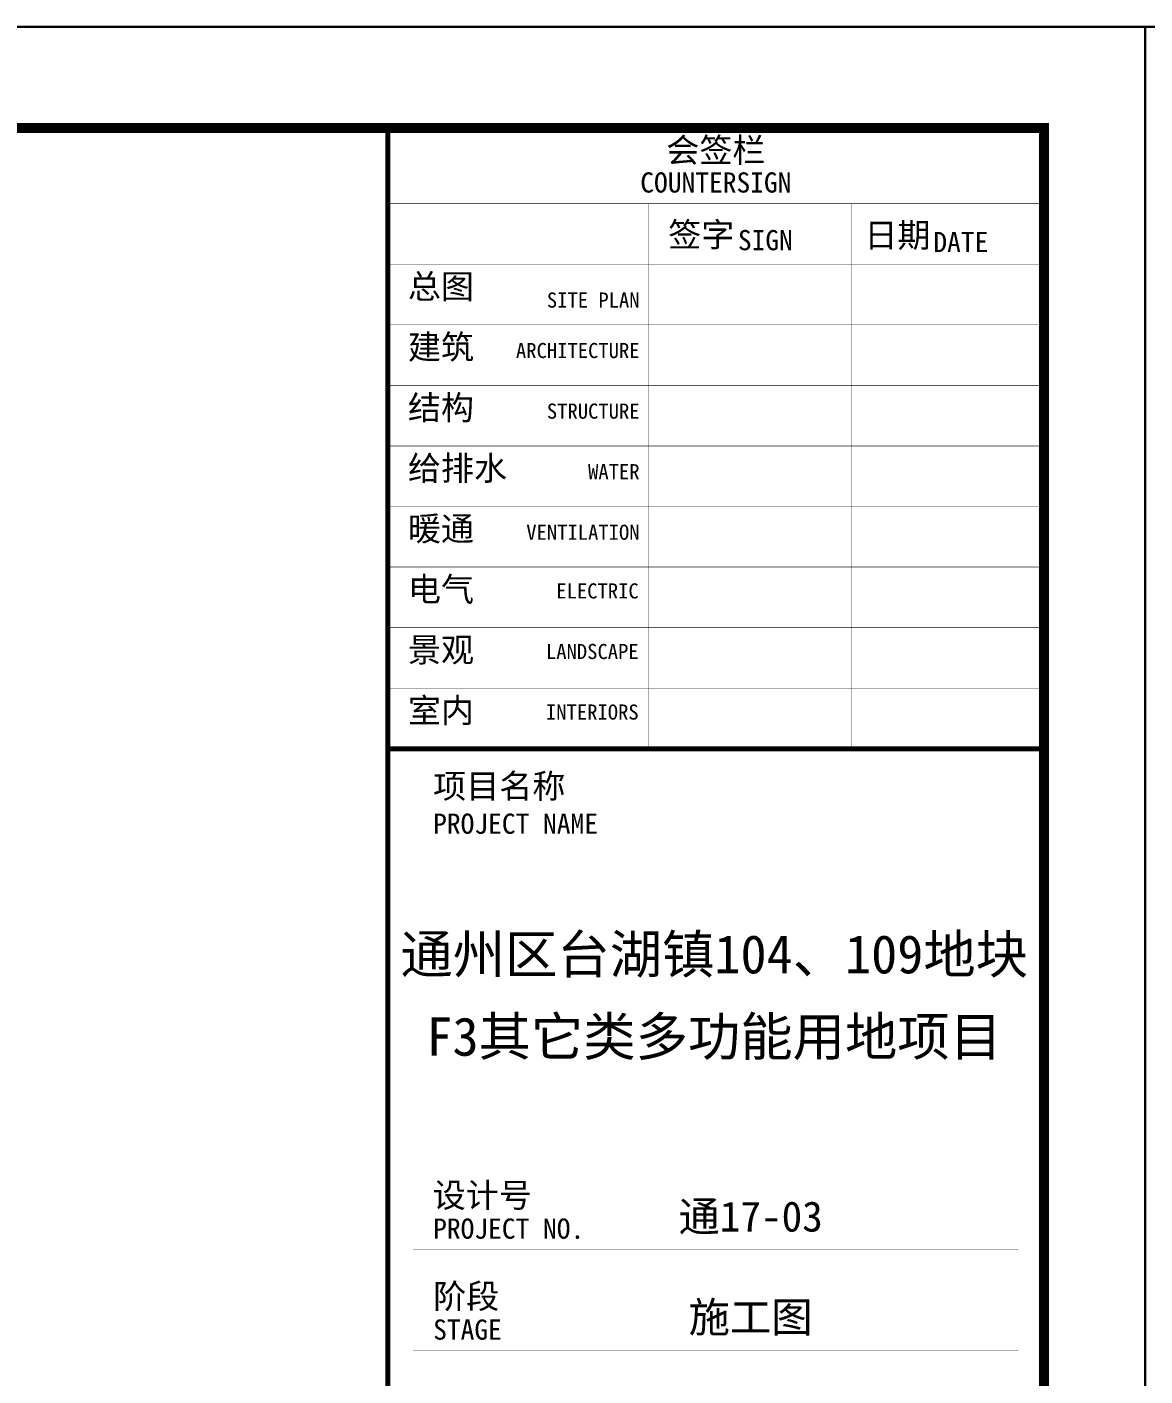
# Model space of a CAD drawing. Extents: x 337716 to 534539, y 642056 to 701458.
# Drawn here: x 439366 to 450439, y 688092 to 701456 of the extents above; entities that cross this region are included whole.
import ezdxf
from ezdxf.enums import TextEntityAlignment as Align

# ---------------------------------------------------------------- set-up
doc = ezdxf.new("R2010")
doc.units = 0
doc.header["$LTSCALE"] = 1000
doc.header["$MEASUREMENT"] = 0
doc.layers.get('0').update_dxf_attribs({"linetype": 'CONTINUOUS'})
for name, color, linetype in [('DIM-箱柜', 3, 'CONTINUOUS'), ('SHEET_LINE', 6, 'CONTINUOUS'), ('SHEET_TEXT', 7, 'CONTINUOUS'), ('TEL_TITLE', 7, 'CONTINUOUS'), ('字', 7, 'CONTINUOUS')]:
    doc.layers.add(name, color=color, linetype=linetype)
doc.layers.add('内审要求修改2.10', color=6, linetype='CONTINUOUS', plot=False)
doc.styles.add('华文细黑', font='STXIHEI.TTF')

# ---------------------------------------------------------------- blocks, each defined once
blk = doc.blocks.new('A$C51FB5BAD')
at = {"layer": 'SHEET_LINE', "const_width": 50}
for points in [[(-6500, 0), (-6500, -6150), (0, -6150), (0, 0)], [(-6500, -57400), (0, -57400), (0, -6150), (-6500, -6150)]]:
    blk.add_lwpolyline(points, close=True, dxfattribs=at)
at = {"layer": 'SHEET_LINE', "const_width": 5}
for points in [[(-6500, -750), (0, -750)], [(-3914.477304461878, -750), (-3914.477304461878, -6150)], [(-1910.067170055583, -750), (-1910.067170055583, -6150)], [(-6500, -1350), (0, -1350)], [(-6500, -1950), (0, -1950)], [(-6500, -2550), (0, -2550)], [(-6500, -3150), (0, -3150)], [(-6500, -3750), (0, -3750)], [(-6500, -4350), (0, -4350)], [(-6500, -4950), (0, -4950)], [(-6500, -4950), (0, -4950)], [(-6500, -5550), (0, -5550)], [(-6500, -6150), (0, -6150)], [(-6250, -11113.48509076308), (-250, -11113.48509076308)], [(-6250, -12113.48509076308), (-250, -12113.48509076308)]]:
    blk.add_lwpolyline(points, dxfattribs=at)
at = {"layer": 'SHEET_TEXT', "style": '华文细黑'}
for s, height, p in [('会签栏', 240, (-3250, -100)), ('COUNTERSIGN', 200, (-3250, -440.2262921354268))]:
    blk.add_text(s, height=height, dxfattribs=at).set_placement(p, align=Align.TOP_CENTER)
for s, height, p in [('签字', 240, (-3722.245963978115, -936.5940850221086)), ('日期', 240, (-1779.201240960974, -942.1553758850787)), ('SIGN', 200, (-3032.005426887888, -1011.549254495651)), ('DATE', 200, (-1095.922043231316, -1030.421512268716)), ('总图', 240, (-6299.999999999534, -1450)), ('建筑', 240, (-6299.999999999534, -2050)), ('结构', 240, (-6299.999999999534, -2650)), ('给排水', 240, (-6299.999999999534, -3250)), ('暖通', 240, (-6299.999999999534, -3850)), ('电气', 240, (-6299.999999999534, -4450)), ('景观', 240, (-6299.999999999534, -5050)), ('室内', 240, (-6299.999999999534, -5650)), ('项目名称', 240, (-6049.999999999534, -6399.667324020062)), ('PROJECT NAME', 200, (-6049.999999999534, -6792.131826491561)), ('设计号', 240, (-6054.465229523368, -10452.10351998219)), ('PROJECT NO.', 200, (-6049.999999999534, -10803.4513979461)), ('阶段', 240, (-6049.999999999534, -11453.08029625774)), ('STAGE', 200, (-6049.999999999534, -11803.4513979461))]:
    blk.add_text(s, height=height, dxfattribs=at).set_placement(p, align=Align.TOP_LEFT)
for s, p in [('SITE PLAN', (-4005.562734563835, -1630.151823223568)), ('ARCHITECTURE', (-4005.562734563835, -2130.151823223568)), ('STRUCTURE', (-4005.562734563835, -2730.151823223568)), ('WATER', (-4005.562734563835, -3330.151823223568)), ('VENTILATION', (-4005.562734563835, -3930.151823223568)), ('ELECTRIC', (-4014.477304461878, -4511.357643815223)), ('LANDSCAPE', (-4014.477304461878, -5111.357643815223)), ('INTERIORS', (-4014.477304461878, -5711.357643815223))]:
    blk.add_text(s, height=150, dxfattribs=at).set_placement(p, align=Align.TOP_RIGHT)
at = {"layer": '字', "width": 78154.15673822165, "attachment_point": 5, "style": '华文细黑'}
for s, insert, char_height in [('通州区台湖镇104、109地块', (-3266.510889182799, -8206.425747028086), 380), ('F3其它类多功能用地项目', (-3266.510889182799, -9022.525940421503), 380), ('通17-03', (-2905.68302814709, -10797.34190378175), 299.9999999999997), ('施工图', (-2905.68302814709, -11797.34190378175), 299.9999999999997)]:
    blk.add_mtext(s, dxfattribs=dict(at, insert=insert, char_height=char_height))
blk = doc.blocks.new('SADF AGF AERG AER GER')
at = {"layer": 'DIM-箱柜'}
blk.add_lwpolyline([(-462149.7959025296, -1228514.088561067), (-378049.7959025296, -1228514.088561067), (-378049.7959025296, -1287914.088561067), (-462149.7959025296, -1287914.088561067)], close=True, dxfattribs=at)
blk = doc.blocks.new('A$C6873132B')
at = {"layer": 'DIM-箱柜'}
blk.add_blockref('SADF AGF AERG AER GER', (378049.7959025296, 1287914.088561068), dxfattribs=at)

msp = doc.modelspace()

# ---------------------------------------------------------------- linework, layer by layer
at = {"layer": 'TEL_TITLE'}
for points in [[(366338.9079674156, 642055.7389126688), (450438.9079674156, 642055.7389126688), (450438.9079674156, 701455.7389126688), (366338.9079674156, 701455.7389126688)], [(450438.9079674156, 642055.7389126687), (534538.9079674156, 642055.7389126687), (534538.9079674156, 701455.7389126685), (450438.9079674156, 701455.7389126685)]]:
    msp.add_lwpolyline(points, close=True, dxfattribs=at)
at = {"layer": 'TEL_TITLE', "const_width": 100}
msp.add_lwpolyline([(368838.9079674156, 643055.7389126688), (449438.9079674156, 643055.7389126688), (449438.9079674156, 700455.7389126688), (368838.9079674156, 700455.7389126688)], close=True, dxfattribs=at)

# ---------------------------------------------------------------- block references
msp.add_blockref('A$C51FB5BAD', (449438.9079674156, 700455.7389126688))
at = {"layer": 'DIM-箱柜'}
for p in [(828488.7038699453, 1929969.827473736), (912588.7038699453, 1929969.827473736)]:
    msp.add_blockref('SADF AGF AERG AER GER', p, dxfattribs=at)
at = {"layer": '内审要求修改2.10'}
for p in [(450438.9079674156, 642055.7389126688), (534538.9079674156, 642055.7389126683)]:
    msp.add_blockref('A$C6873132B', p, dxfattribs=at)

doc.saveas('drawing.dxf')
